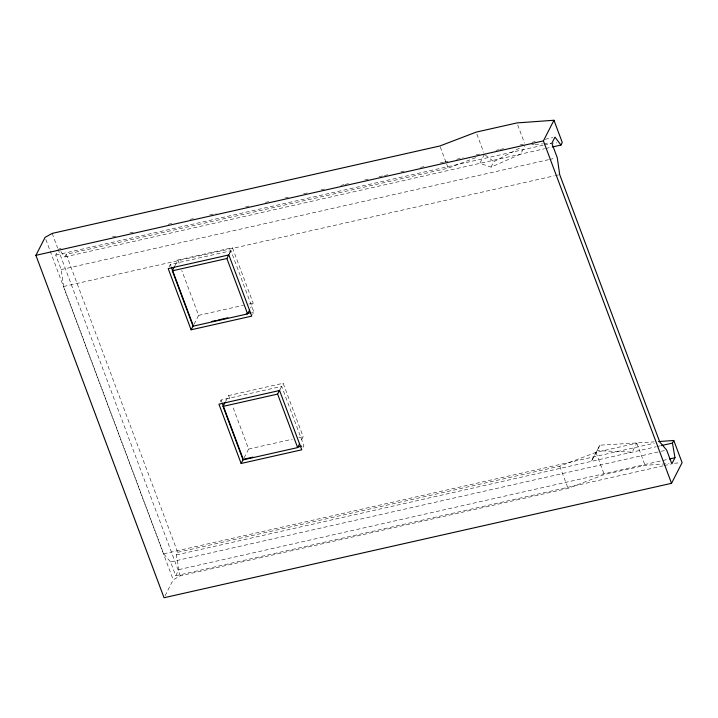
<?xml version="1.0" encoding="UTF-8"?>
<svg xmlns="http://www.w3.org/2000/svg" width="718" height="718" viewBox="0 0 718 718"><rect width="100%" height="100%" fill="white"/><g stroke="black" fill="none" stroke-linecap="round" stroke-linejoin="round"><path stroke-width="0.54" stroke-dasharray="3.59 2.69" d="M663.1 465.847L175.748 575.737L170.579 561.934L163.659 553.838L63.597 286.473L61.174 269.582L55.753 255.087L57.099 252.458M60.877 251.614L64.835 256.918L66.173 254.316L448.22 168.174L477.192 157.098M169.053 266.943L170.328 264.457L230.963 250.779L253.858 311.962L252.583 314.457M174.851 265.902L177.876 259.997L232.426 247.692L253.149 303.077L250.627 307.995M229.401 253.598L232.426 247.692M229.266 254.1L230.963 250.779M194.066 324.231L198.599 315.373L181.78 270.444M220.211 401.685L221.063 400.025L281.698 386.356L303.885 445.654L302.61 448.14M225.587 401.47L228.602 395.564L283.152 383.268L303.175 436.759L300.654 441.678M175.748 575.737L178.89 569.607L176.368 554.942L177.696 552.33L66.173 254.316M165.059 595.752L173.218 579.812L180.308 575.818L568.055 488.384L604.269 474.544L645.087 465.345L669.032 463.613M244.093 457.913L248.625 449.055L232.533 406.056M280.002 389.668L283.152 383.268M484.435 154.334L479.821 163.354L491.058 167.088L520.64 154.146L524.795 146.032M491.058 167.088L493.831 161.676L521.322 147.199M599.925 445.187L591.345 461.369L599.925 445.187L654.197 441.884M177.696 552.33L559.744 466.188L595.958 452.349L636.776 443.141L632.163 452.161L597.161 450.599M58.894 248.958L61.075 248.464M112.43 236.877L117.896 235.648M129.913 232.937L133.198 232.201M168.165 224.312L173.63 223.083M190.019 219.385L193.295 218.649M209.683 214.951L216.244 213.47M245.744 206.82L249.02 206.084M265.418 202.386L268.694 201.65M285.082 197.953L288.358 197.208M303.66 193.761L308.031 192.774M321.143 189.821L324.419 189.085M340.808 185.388L344.093 184.643M345.178 184.4L348.463 183.664M364.852 179.967L368.128 179.222M379.059 176.763L383.43 175.775M384.516 175.533L387.801 174.788M400.913 171.835L404.189 171.09M420.577 167.402L423.862 166.657M440.251 162.968L443.527 162.223M444.621 161.981L447.897 161.236M456.639 159.27L463.2 157.789M476.312 154.837L479.588 154.092M495.976 150.394L499.252 149.658M500.347 149.416L503.623 148.671M520.02 144.973L523.296 144.237M532.038 142.272L535.314 141.527M545.15 139.31L552.797 137.587M55.753 255.087L543.104 145.198M544.199 144.955L550.751 143.474M64.835 256.918L544.594 148.743M545.689 148.5L551.128 147.271M61.174 269.582L548.525 159.692M549.62 159.45L555.086 158.211M63.597 286.473L554.233 175.847M555.328 175.596L558.604 174.86M198.599 315.373L243.33 305.294M248.787 304.064L253.149 303.077M251.695 312.456L253.858 311.962M248.625 449.055L292.262 439.219M298.814 437.747L303.175 436.759M163.659 553.838L654.286 443.212M176.368 554.942L656.126 446.758M657.212 446.515L660.479 445.779M170.579 561.934L660.12 451.55M661.215 451.299L664.491 450.563M178.89 569.607L668.422 459.224M664.195 465.605L670.747 464.124M531.787 144.659L533.959 144.498M535.054 144.417L542.673 143.869M543.759 143.788L556.827 142.846M674.48 463.227L679.919 462.832M485.287 154.998L493.831 161.676M517.705 124.95L524.499 143.106M636.776 443.141L645.087 465.345M476.887 134.149L483.681 152.315M595.958 452.349L604.269 474.544M440.296 146.984L446.336 163.13M446.713 164.135L448.22 168.174M559.744 466.188L568.055 488.384M177.876 259.997L179.823 265.22M228.602 395.564L230.173 399.764M170.328 264.457L171.108 266.531M221.063 400.025L221.844 402.107M52.163 233.404L57.664 248.114M58.059 249.164L180.308 575.818M45.862 239.498L49.793 249.999M50.188 251.049L173.218 579.812"/><path stroke-width="1.08" d="M658.55 441.57L673.789 440.475L682.1 462.67L671.536 483.313L164.045 597.744L35.9 255.33L45.072 237.398L52.163 233.404L439.91 145.969L476.124 132.13L516.942 122.931L553.955 120.256L562.266 142.46L560.929 145.063L552.223 147.028M249.622 309.961L247.611 313.901L193.061 326.196L172.329 270.821L174.348 266.881M247.611 313.901L226.888 258.516L228.898 254.585M191.105 329.786L168.209 268.604L228.836 254.935L251.74 316.117L191.105 329.786L193.223 325.64L171.494 267.563M299.648 443.643L297.638 447.583L243.088 459.879L223.065 406.388L225.084 402.457M241.131 463.469L218.936 404.171L279.571 390.502L301.766 449.8L241.131 463.469L243.249 459.323L252.996 457.124M297.638 447.583L277.615 394.092L279.634 390.152M671.536 483.313L543.4 140.899L553.955 120.256M560.929 145.063L554.987 137.093L551.846 143.223L557.267 157.718L559.69 174.618L659.752 441.983L666.672 450.069L671.842 463.873L674.983 457.743L672.461 443.078L673.789 440.475M35.9 255.33L543.4 140.899M172.329 270.821L226.888 258.516M211.631 321.484L215.965 320.515M218.128 320.022L227.875 317.823M246.283 313.676L250.609 312.698M223.065 406.388L277.615 394.092M297.387 447.117L301.722 446.138M661.565 445.537L672.461 443.078M669.517 458.973L674.983 457.743M222.23 403.148L242.864 458.281"/></g></svg>
